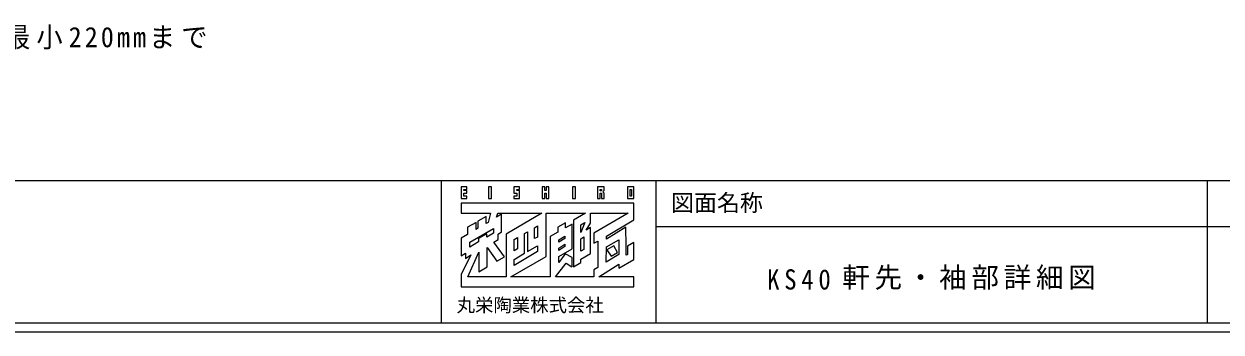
# Model space of a CAD drawing. Units: millimetres, scale not verified. Extents: x -2052 to 1987, y -1380 to 1404.
# Drawn here: x -1060 to -409, y 54 to 222 of the extents above; entities that cross this region are included whole.
import ezdxf
from ezdxf.enums import TextEntityAlignment as Align

# ---------------------------------------------------------------- set-up
doc = ezdxf.new("R2010")
doc.units = ezdxf.units.MM
doc.header["$LTSCALE"] = 5
doc.linetypes.add('DASHED1', pattern=[1.8, 1.2, -0.6])
for name, color, linetype in [('A-0_ﾚｲﾔ-160', 7, 'Continuous'), ('A-4_ﾚｲﾔ-164', 3, 'Continuous'), ('A-D_ﾚｲﾔ-173', 3, 'DASHED1'), ('A-F_ﾚｲﾔ-175', 3, 'DASHED1')]:
    doc.layers.add(name, color=color, linetype=linetype)
doc.styles.add('ＭＳ ゴシック', font='')
doc.styles.get('ＭＳ ゴシック').set_extended_font_data('MS Gothic')

msp = doc.modelspace()

# ---------------------------------------------------------------- linework, layer by layer
at = {"layer": 'A-0_ﾚｲﾔ-160', "color": 4}
for p, q in [((-2046.96, 136.778), (-66.96, 136.778)), ((-833.303, 59.418), (-833.303, 136.778)), ((-716.738, 136.778), (-716.738, 59.418)), ((-416.96, 136.778), (-416.96, 59.418)), ((-716.738, 111.768), (-66.96, 111.768))]:
    msp.add_line(p, q, dxfattribs=at)
at = {"layer": 'A-0_ﾚｲﾔ-160'}
for p, q in [((-746.243, 131.078), (-746.97, 131.078)), ((-746.243, 131.872), (-746.243, 131.078)), ((-729.971, 131.872), (-729.971, 128.299)), ((-729.971, 128.299), (-730.765, 128.299)), ((-809.016, 113.447), (-809.016, 117.187)), ((-806.7, 118.973), (-808.019, 113.99)), ((-776.339, 95.425), (-776.339, 118.973)), ((-752.196, 113.483), (-752.196, 119.039)), ((-814.505, 113.901), (-819.202, 111.3)), ((-814.505, 110.199), (-814.505, 113.901)), ((-813.513, 110.837), (-814.505, 110.199)), ((-808.019, 113.99), (-809.016, 113.447)), ((-782.689, 105.143), (-782.689, 111.102)), ((-765.888, 113.768), (-770.055, 111.366)), ((-765.888, 111.065), (-765.888, 113.768)), ((-762.316, 113.086), (-765.888, 111.065)), ((-755.418, 113.904), (-757.554, 108.513)), ((-757.554, 112.638), (-755.418, 113.904)), ((-757.554, 108.513), (-757.554, 112.638)), ((-754.695, 109.735), (-752.196, 113.483)), ((-752.196, 111.234), (-754.695, 109.735)), ((-808.619, 107.834), (-813.117, 105.175)), ((-813.117, 105.175), (-813.117, 103.347)), ((-805.113, 108.125), (-808.619, 105.994)), ((-808.619, 105.994), (-808.619, 107.834)), ((-793.802, 98.59), (-793.802, 104.619)), ((-786.592, 108.786), (-786.46, 98.269)), ((-781.102, 106.008), (-782.689, 105.143)), ((-766.153, 105.281), (-769.593, 103.175)), ((-769.593, 103.175), (-769.593, 104.488)), ((-757.488, 98.397), (-757.488, 105.082)), ((-750.476, 108.191), (-750.476, 102.635)), ((-736.916, 104.536), (-736.916, 96.615)), ((-813.117, 103.347), (-817.945, 100.507)), ((-817.945, 100.507), (-817.945, 103.164)), ((-791.95, 99.658), (-793.802, 98.59)), ((-781.102, 98.137), (-793.802, 90.623)), ((-766.153, 100.849), (-769.593, 98.785)), ((-769.593, 98.785), (-769.593, 100.055)), ((-755.9, 99.234), (-757.488, 98.397)), ((-817.416, 96.285), (-822.575, 85.702)), ((-819.797, 94.631), (-817.416, 96.285)), ((-795.527, 84.313), (-776.339, 95.425)), ((-793.802, 93.904), (-788.18, 97.277)), ((-793.802, 90.623), (-793.802, 93.904)), ((-771.268, 84.313), (-765.557, 91.853)), ((-766.116, 96.93), (-769.593, 92.141)), ((-769.593, 92.141), (-769.593, 95.425)), ((-762.316, 94.962), (-766.116, 96.93)), ((-765.557, 91.853), (-762.383, 89.802)), ((-762.316, 89.802), (-762.316, 94.962)), ((-736.916, 96.615), (-743.726, 92.379)), ((-741.084, 95.557), (-737.578, 97.542)), ((-812.918, 87.157), (-808.42, 89.802)), ((-774.289, 84.313), (-795.527, 84.313)), ((-750.41, 84.313), (-771.268, 84.313)), ((-728.714, 84.313), (-747.714, 84.313)), ((-61.96, 54.418), (-2051.96, 54.418))]:
    msp.add_line(p, q, dxfattribs=at)
at = {"layer": 'A-0_ﾚｲﾔ-160', "color": 2}
msp.add_line((-2046.96, 59.418), (-66.96, 59.418), dxfattribs=at)
at = {"layer": 'A-0_ﾚｲﾔ-160'}
for points in [[(-822.575, 133.326), (-822.575, 126.91), (-819.532, 126.91), (-819.532, 128.299), (-821.12, 128.299), (-821.12, 129.821), (-819.532, 129.821), (-819.532, 131.21), (-821.12, 131.21), (-821.12, 131.872), (-819.532, 131.872), (-819.532, 133.326)], [(-807.693, 133.326), (-807.693, 126.91), (-806.171, 126.91), (-806.171, 133.326)], [(-793.934, 133.326), (-793.934, 129.821), (-792.413, 129.821), (-792.413, 128.299), (-793.934, 128.299), (-793.934, 126.91), (-790.958, 126.91), (-790.958, 131.21), (-792.413, 131.21), (-792.413, 131.872), (-790.958, 131.872), (-790.958, 133.326)], [(-778.589, 133.326), (-778.589, 126.91), (-777.133, 126.91), (-777.133, 129.821), (-776.339, 129.821), (-776.339, 126.91), (-774.884, 126.91), (-774.884, 133.326), (-776.339, 133.326), (-776.339, 131.276), (-777.133, 131.276), (-777.133, 133.326)], [(-762.051, 133.326), (-762.051, 126.91), (-760.531, 126.91), (-760.531, 133.326)], [(-748.492, 133.326), (-748.492, 126.91), (-746.97, 126.91), (-746.97, 129.821), (-746.243, 129.821), (-746.243, 126.91), (-744.788, 126.91), (-744.788, 129.821), (-745.515, 130.549), (-744.788, 131.276), (-744.788, 133.326)], [(-732.22, 133.326), (-732.22, 126.91), (-728.714, 126.91), (-728.714, 133.326)]]:
    msp.add_lwpolyline(points, close=True, dxfattribs=at)
for points in [[(-746.97, 131.078), (-746.97, 131.872), (-746.243, 131.872)], [(-730.765, 128.299), (-730.765, 131.872), (-729.971, 131.872)], [(-822.575, 124.331), (-822.575, 118.973), (-806.7, 118.973)], [(-743.663, 106.537), (-728.714, 115.335), (-728.714, 124.331), (-822.575, 124.331)], [(-809.016, 117.187), (-813.513, 114.607), (-813.513, 110.837)], [(-800.615, 108.853), (-800.615, 118.395), (-803.357, 116.842), (-802.765, 118.973), (-778.787, 118.973)], [(-778.787, 118.973), (-798.234, 107.596), (-798.234, 84.313)], [(-776.339, 118.973), (-754.951, 118.973), (-761.456, 115.136)], [(-752.196, 119.039), (-731.834, 119.039), (-750.476, 108.191)], [(-819.202, 111.3), (-819.202, 107.464), (-822.575, 105.479), (-822.575, 95.888)], [(-782.689, 111.102), (-781.102, 112.068), (-781.102, 106.008)], [(-770.055, 111.366), (-770.055, 108.655), (-774.289, 106.273), (-774.289, 84.313)], [(-769.593, 95.425), (-762.316, 99.658), (-762.316, 113.086)], [(-761.456, 115.136), (-761.456, 89.802), (-757.488, 92.118), (-757.488, 94.036), (-752.196, 97.013), (-752.196, 111.234)], [(-733.014, 111.432), (-743.663, 104.935), (-743.663, 106.537)], [(-736.85, 89.075), (-728.714, 93.771), (-728.714, 103.032), (-732.088, 101.047), (-732.088, 96.55), (-732.286, 96.351), (-732.815, 96.087), (-732.948, 101.312), (-733.014, 111.432)], [(-817.945, 103.164), (-805.113, 110.611), (-805.113, 108.125)], [(-804.848, 103.23), (-802.533, 104.619), (-802.533, 107.662), (-800.615, 108.853)], [(-793.802, 104.619), (-791.95, 105.76), (-791.95, 99.658)], [(-788.18, 97.277), (-788.18, 107.879), (-786.592, 108.786)], [(-769.593, 104.488), (-766.153, 106.578), (-766.153, 105.281)], [(-757.488, 105.082), (-755.9, 106.048), (-755.9, 99.234)], [(-743.726, 92.379), (-743.662, 100.669), (-736.916, 104.536)], [(-798.234, 84.313), (-819.075, 84.313), (-812.918, 97.79), (-812.918, 87.157)], [(-808.42, 89.802), (-808.42, 100.289), (-803.15, 92.848), (-799.119, 95.224), (-804.848, 103.23)], [(-786.46, 98.269), (-786.46, 98.203), (-781.168, 101.246), (-781.102, 101.18), (-781.102, 98.137)], [(-769.593, 100.055), (-766.153, 102.146), (-766.153, 100.849)], [(-750.476, 102.635), (-748.36, 103.864), (-748.36, 89.538)], [(-737.578, 97.542), (-739.679, 101.202), (-743.346, 99.083), (-741.084, 95.557)], [(-822.575, 95.888), (-820.194, 97.249), (-820.194, 94.433), (-819.797, 94.631)], [(-747.714, 84.313), (-736.85, 91.277), (-736.85, 89.075)], [(-822.575, 85.702), (-822.575, 79.021), (-728.714, 79.021), (-728.714, 84.313)], [(-748.36, 89.538), (-750.41, 88.281), (-750.41, 84.313)]]:
    msp.add_lwpolyline(points, dxfattribs=at)

# ---------------------------------------------------------------- texts
at = {"layer": 'A-0_ﾚｲﾔ-160', "style": 'ＭＳ ゴシック'}
msp.add_text('図面名称', height=9.164, dxfattribs=at).set_placement((-708.541, 117.286), align=Align.BOTTOM_LEFT)
at = {"layer": 'A-0_ﾚｲﾔ-160', "color": 4, "style": 'ＭＳ ゴシック'}
msp.add_text('丸栄陶業株式会社', height=7.331, dxfattribs=at).set_placement((-825.089, 63.171), align=Align.BOTTOM_LEFT)
at = {"layer": 'A-4_ﾚｲﾔ-164', "insert": (-656.245, 77.321), "char_height": 11, "attachment_point": 7, "style": 'ＭＳ ゴシック'}
msp.add_mtext('\\T1.38;\\W0.9;KS40', dxfattribs=at)
at = {"layer": 'A-D_ﾚｲﾔ-173', "insert": (-615.403, 77.321), "char_height": 11, "attachment_point": 7, "style": 'ＭＳ ゴシック'}
msp.add_mtext('\\T1.17;軒先・袖部詳細図', dxfattribs=at)
at = {"layer": 'A-F_ﾚｲﾔ-175', "insert": (-1333.946, 207.859), "char_height": 11, "attachment_point": 7, "style": 'ＭＳ ゴシック'}
msp.add_mtext('\\T1.23;\\W0.95;働き幅寸法の目安は290～270mm、最小220mmまで', dxfattribs=at)

doc.saveas('drawing.dxf')
